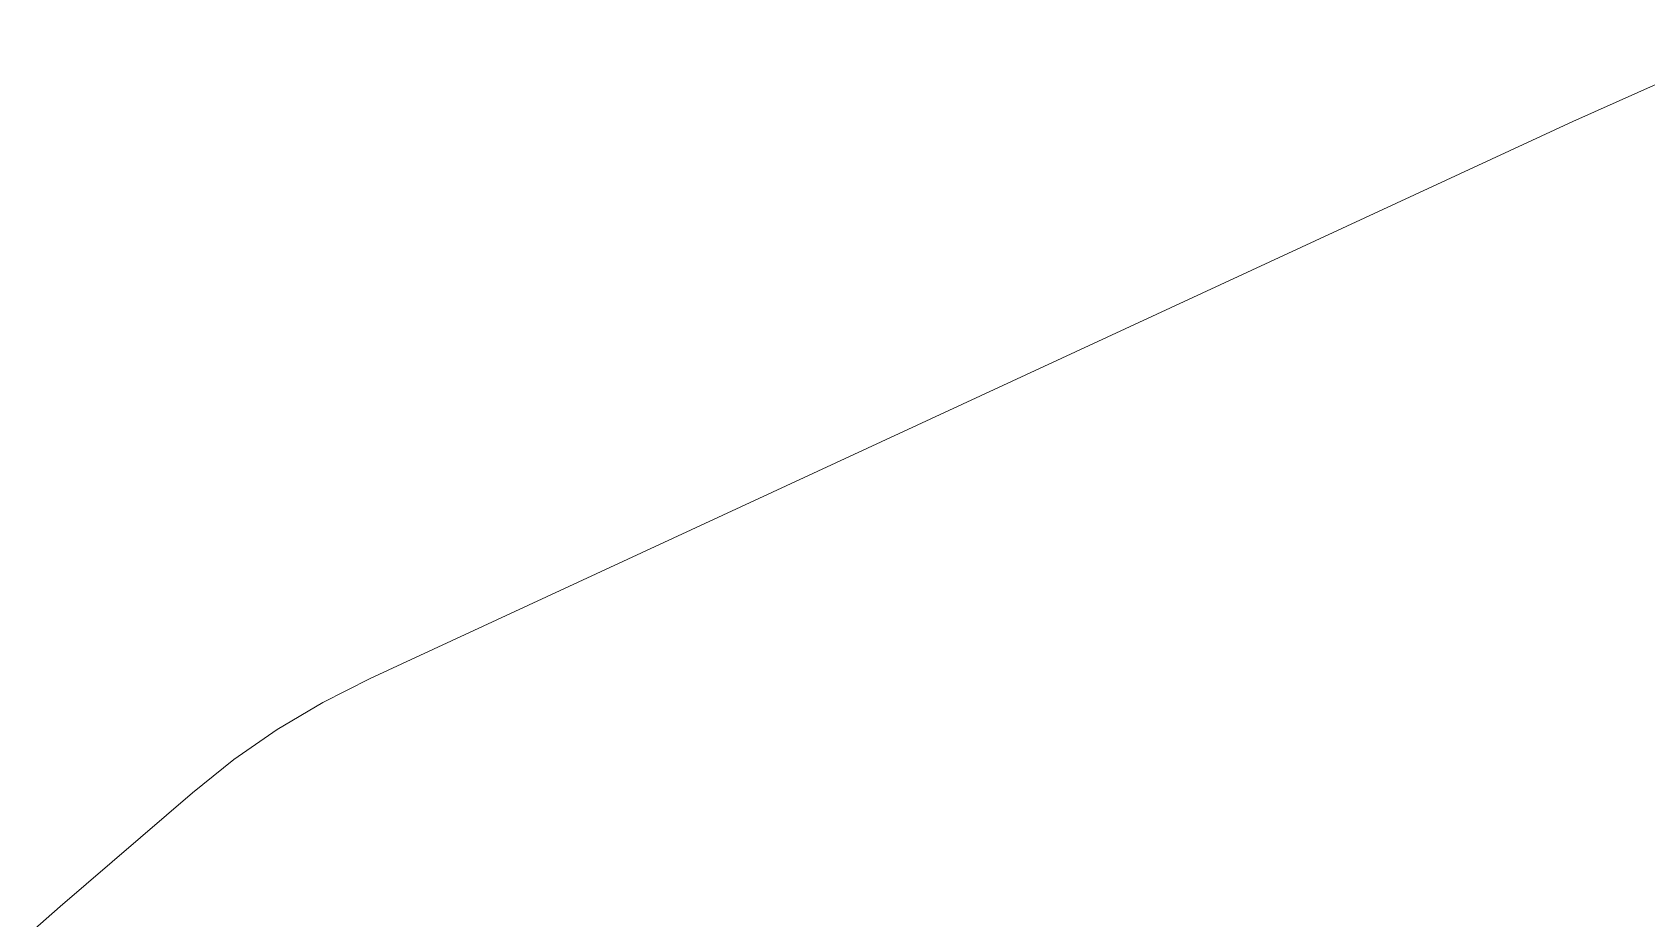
# Model space of a CAD drawing. Extents: x 2498567 to 2501210, y 7092229 to 7094464.
# Drawn here: x 2499530.206 to 2499533.49, y 7093065.075 to 7093066.88 of the extents above; entities that cross this region are included whole.
import ezdxf

# ---------------------------------------------------------------- set-up
doc = ezdxf.new("R2010")
doc.units = 0
doc.header["$MEASUREMENT"] = 0
doc.layers.add('Level 31', color=254, linetype='Continuous', lineweight=0)

msp = doc.modelspace()

# ---------------------------------------------------------------- linework, layer by layer
at = {"layer": 'Level 31', "color": 35, "linetype": 'Continuous', "lineweight": 13}
for p, q in [((2499533.7467, 7093066.8796), (2499533.3395, 7093066.698)), ((2499533.3395, 7093066.698), (2499530.893, 7093065.5641)), ((2499530.893, 7093065.5641), (2499530.7965, 7093065.5153)), ((2499530.7965, 7093065.5153), (2499530.704, 7093065.4602)), ((2499530.704, 7093065.4602), (2499530.6156, 7093065.3988)), ((2499530.6156, 7093065.3988), (2499530.5312, 7093065.3312)), ((2499530.5312, 7093065.3312), (2499530.2622, 7093065.0999)), ((2499530.2622, 7093065.0999), (2499530.2055, 7093065.0495))]:
    msp.add_line(p, q, dxfattribs=at)

doc.saveas('drawing.dxf')
